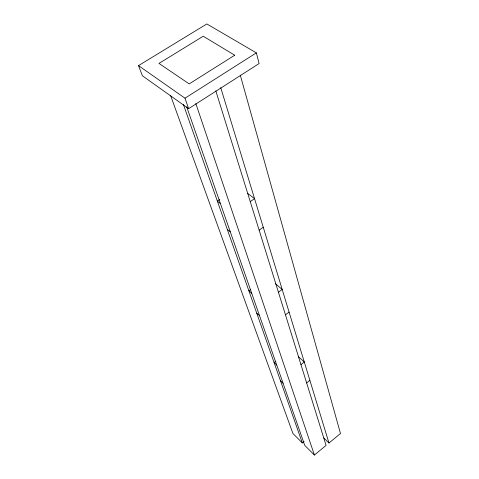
<?xml version="1.0" encoding="UTF-8"?>
<svg xmlns="http://www.w3.org/2000/svg" width="479" height="479" viewBox="0 0 479 479"><rect width="100%" height="100%" fill="white"/><g stroke="black" fill="none" stroke-linecap="round" stroke-linejoin="round"><path stroke-width="0.72" d="M186.708 106.865L304.722 445.32L314.41 455.05L326.073 445.416L215.795 90.806M323.822 438.01L328.971 443.027L340.491 433.513L240.29 75.155M170.566 95.459L292.909 433.459L302.333 442.925L304.069 441.506M306.644 382.931L309.883 380.356M300.944 364.597L304.291 361.98L298.315 356.556M275.832 361.214L274.09 362.561L276.73 365.046M285.46 314.829L289.094 312.086M278.437 292.238L282.197 289.442L275.485 283.766M250.667 289.454L248.864 290.777L251.709 293.286M259.133 230.165L263.252 227.238M250.26 201.635L254.547 198.653L247.577 193.336M219.801 199.45L217.364 201.12L220.436 203.593M188.636 108.661L259.097 63.551L256.361 52.876L206.838 23.95L138.509 65.623L142.425 75.808L188.636 108.661L184.996 98.189L138.509 65.623M184.996 98.189L256.361 52.876M227.274 229.327L230.279 231.818M256.732 313.164L259.516 315.673M280.49 380.769L283.071 383.236M183.415 104.518L302.333 442.925M195.839 103.572L314.41 455.05M220.735 87.657L328.971 443.027M234.716 55.217L189.199 83.897L158.962 63.414L203.228 36.23L234.716 55.217"/></g></svg>
